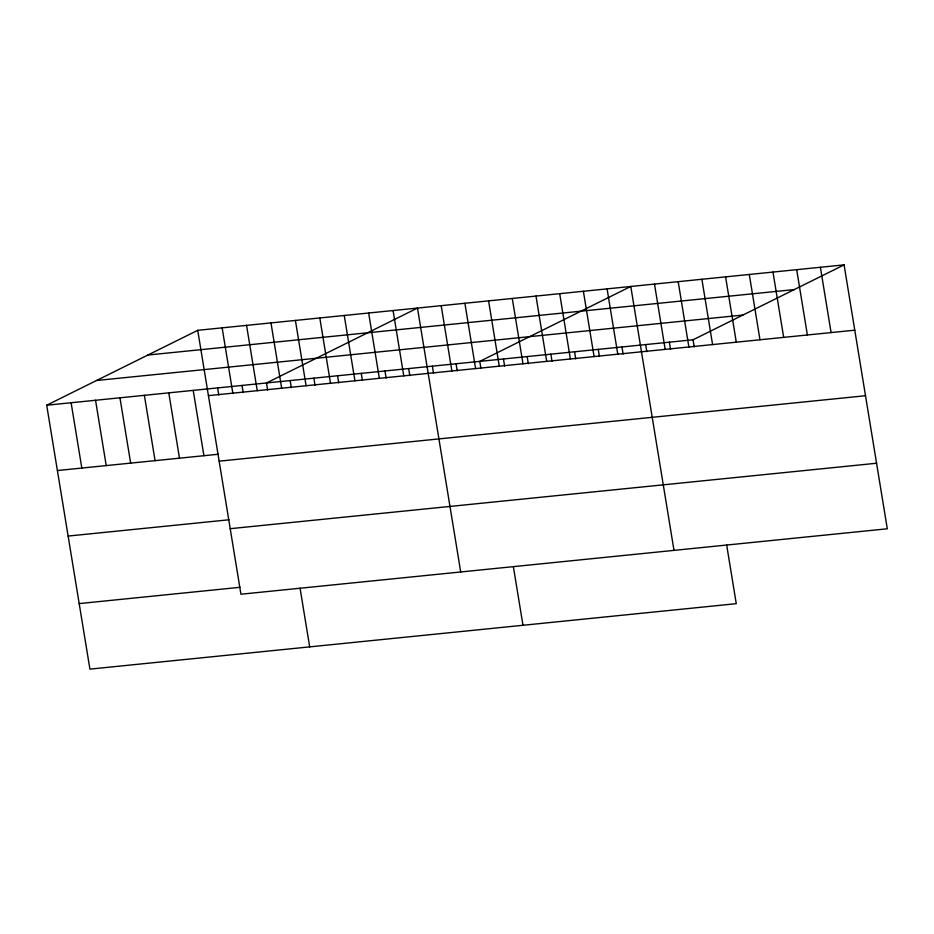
<?xml version="1.0" encoding="UTF-8"?>
<svg xmlns="http://www.w3.org/2000/svg" width="934" height="934" viewBox="0 0 934 934"><rect width="100%" height="100%" fill="white"/><g stroke="black" fill="none" stroke-linecap="round" stroke-linejoin="round"><path stroke-width="1.4" d="M726.664 544.977L736.272 603.679L89.921 669.129L46.7 405.216L197.728 330.321L844.079 264.871L887.3 528.784L240.937 594.222L197.728 330.321M46.7 405.216L693.063 339.778L844.079 264.871M147.887 355.037L794.25 289.587M96.541 380.5L742.892 315.062M208.422 395.631L854.773 330.181M57.394 470.538L218.264 454.251M219.151 461.162L865.514 395.724M68.124 536.069L228.993 519.783M230.208 528.691L876.571 463.241M79.18 603.597L240.061 587.299M820.379 267.264L831.085 332.586M796.679 269.669L807.385 334.979M772.978 272.074L783.684 337.384M749.29 274.468L759.984 339.778M725.59 276.873L736.284 342.183M701.889 279.266L712.584 344.588M693.063 339.778L694.219 346.876M678.189 281.671L688.883 346.981M669.363 342.171L670.519 349.269M654.489 284.064L665.183 349.386M645.663 344.576L646.818 351.674M673.998 550.371L630.789 286.469L479.761 361.376L480.928 368.475M621.962 346.969L623.118 354.068M607.088 288.863L617.783 354.184M598.262 349.374L599.418 356.473M583.388 291.268L594.082 356.578M574.562 351.768L575.718 358.878M559.688 293.661L570.382 358.983M550.862 354.173L552.017 361.271M535.988 296.066L546.682 361.376M527.161 356.578L528.317 363.676M512.287 298.471L522.982 363.781M503.461 358.971L504.617 366.07M488.587 300.865L499.281 366.175M513.361 566.576L522.982 625.278M464.887 303.27L475.581 368.58M456.061 363.77L457.228 370.868M441.187 305.663L451.881 370.985M432.36 366.175L433.528 373.273M460.707 571.97L417.486 308.068L266.459 382.975L267.626 390.073M408.66 368.568L409.828 375.666M393.074 310.532L403.768 375.853M384.96 370.973L386.127 378.072M368.65 313.007L379.344 378.328M361.26 373.367L362.427 380.465M344.237 315.482L354.932 380.792M337.559 375.772L338.727 382.87M319.813 317.957L330.508 383.267M313.859 378.165L315.027 385.275M295.401 320.432L306.095 385.742M290.159 380.57L291.326 387.668M270.977 322.895L281.671 388.217M300.059 588.163L309.679 646.877M246.564 325.371L257.259 390.681M242.046 385.438L243.202 392.537M222.14 327.846L232.835 393.156M217.622 387.914L218.79 395.012M193.21 390.389L203.904 455.699M168.785 392.864L179.48 458.174M144.373 395.327L155.067 460.649M119.949 397.802L130.655 463.112M95.537 400.277L106.231 465.587M71.112 402.752L81.818 468.062"/></g></svg>
